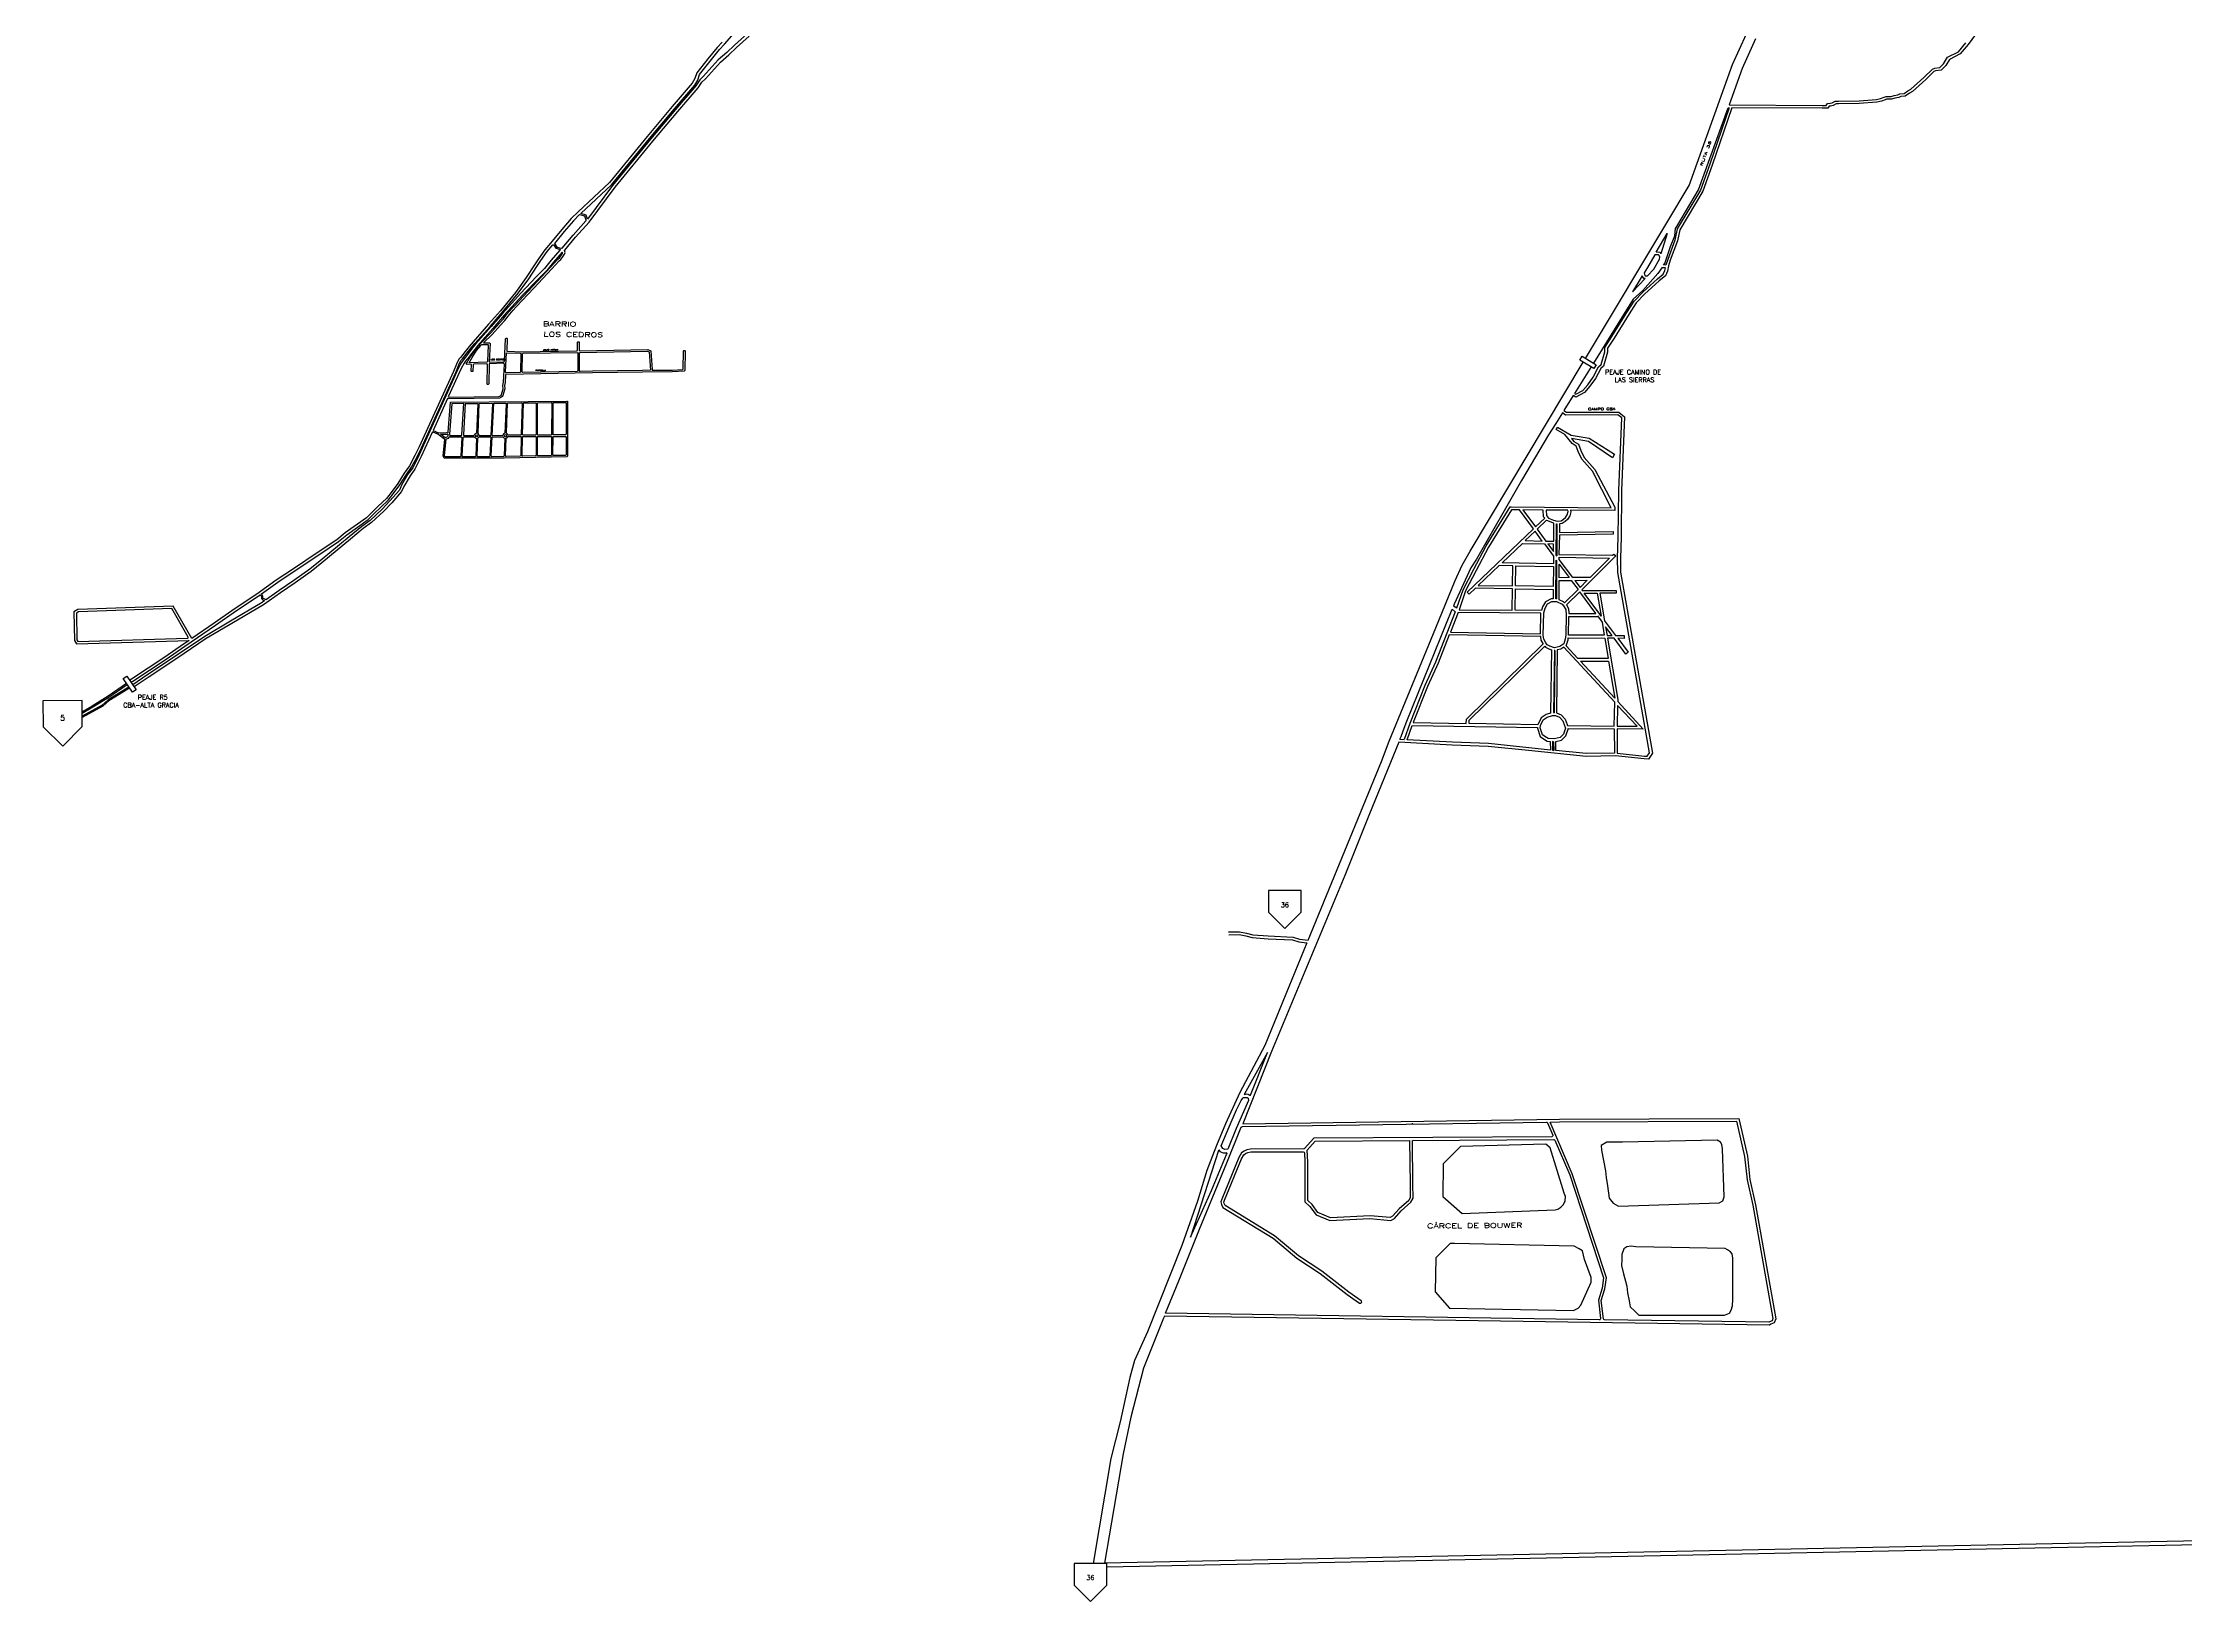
# Model space of a CAD drawing. Header units: millimetres. Extents: x 4374322 to 4409026, y 6503580 to 6534206.
# Drawn here: x 4376753 to 4385931, y 6507418 to 6514130 of the extents above; entities that cross this region are included whole.
import ezdxf
from ezdxf.enums import TextEntityAlignment as Align

# ---------------------------------------------------------------- set-up
doc = ezdxf.new("R2010")
doc.units = ezdxf.units.MM
for name, color, linetype in [('LINEA CALLE', 252, 'Continuous'), ('NOMBRE BARRIO', 8, 'Continuous'), ('NOMBRE CALLE', 252, 'Continuous')]:
    doc.layers.add(name, color=color, linetype=linetype)
doc.styles.add('ROMANS', font='romans')

msp = doc.modelspace()

# ---------------------------------------------------------------- linework, layer by layer
at = {"layer": 'LINEA CALLE', "transparency": 33554687}
for points in [[(4383361.8, 6512777.7), (4383507, 6513020), (4383582, 6513145), (4383715, 6513366), (4383806, 6513519), (4383992, 6514037), (4384051, 6514169), (4384148, 6514304), (4384370, 6514548), (4384562, 6514756), (4384626, 6514826), (4384655, 6514870), (4384800, 6515092), (4385224, 6515776.8), (4385177.4, 6515811.6), (4385097, 6515822.3), (4384962.3, 6515849.4), (4384934.4, 6515854.1)], [(4385052, 6514193), (4385000.4, 6514122.5), (4384966.6, 6514082.4), (4384920.6, 6514058.9), (4384905.6, 6514032.7), (4384885.6, 6514012.7), (4384861.1, 6514009.3), (4384854.7, 6514006.7), (4384819.2, 6513972.3), (4384763, 6513921.1), (4384749.3, 6513913.7), (4384731.3, 6513901.4), (4384712.2, 6513899.3), (4384703.6, 6513895.5), (4384686.9, 6513892.3), (4384672.8, 6513888), (4384651.9, 6513888), (4384645.1, 6513885.7), (4384629.6, 6513879.5), (4384609.7, 6513875.1), (4384534.5, 6513870), (4384445.1, 6513868), (4384435, 6513868), (4384423.2, 6513861.6), (4384411.8, 6513859.1), (4384405, 6513858.5), (4384399.7, 6513850), (4384375, 6513850), (4383989.2, 6513851.9), (4383904.4, 6513606.3), (4383864, 6513494.3), (4383765.4, 6513329), (4383755.6, 6513281.9), (4383724.7, 6513199.2), (4383716.7, 6513174.2), (4383716.7, 6513174.2), (4383712.6, 6513151.8), (4383704, 6513132.1), (4383677.2, 6513110.6), (4383614.7, 6513053.1), (4383578.7, 6513016.1), (4383548.3, 6512968.2), (4383484.3, 6512865.1), (4383456, 6512821.7), (4383456, 6512804.4), (4383438.6, 6512744.6), (4383426.7, 6512734.9), (4383404.4, 6512691.3), (4383380.6, 6512658.1), (4383356.9, 6512631.2), (4383320.6, 6512611.9), (4383308.4, 6512618.2), (4383269, 6512555.1), (4383280, 6512547), (4383504, 6512548), (4383529, 6512528), (4383516, 6512212), (4383514, 6512012), (4383511, 6511921), (4383512, 6511862), (4383649, 6511086), (4383632, 6511060), (4383613, 6511062), (4383490, 6511074), (4383364, 6511072), (4383118, 6511097), (4382945, 6511115), (4382791, 6511121), (4382562.1, 6511133.6), (4382437, 6510826), (4382331, 6510562), (4382017, 6509808), (4381893, 6509498), (4383250, 6509518), (4384018, 6509521), (4384055, 6509359), (4384066, 6509259), (4384090, 6509151), (4384177, 6508662), (4384170, 6508645), (4384156, 6508639), (4384150, 6508635), (4381557.7, 6508674), (4381554, 6508665), (4381491, 6508508), (4381468, 6508450), (4381414, 6508241), (4381381, 6508084), (4381300.4, 6507614.5)], [(4379662.7, 6514133.4), (4379641.9, 6514110), (4379601, 6514060.8), (4379554, 6514001.8), (4379546.6, 6513977.1), (4379535.1, 6513956.8), (4379448.6, 6513856.6), (4379341.5, 6513728.6), (4379179.7, 6513531.6), (4379045.6, 6513406.4), (4379015.7, 6513377.2), (4378976.4, 6513330.5), (4378934.4, 6513279.7), (4378927.3, 6513271.2), (4378903.5, 6513243.2), (4378876.5, 6513204.2), (4378858.5, 6513178.5), (4378823.7, 6513125.1), (4378777.4, 6513060.8), (4378713.3, 6512981.7), (4378661.8, 6512924.6), (4378596, 6512848.9), (4378579.1, 6512829.4), (4378562.2, 6512807), (4378542.2, 6512781.8), (4378535, 6512774), (4378525.3, 6512753.5), (4378512.5, 6512721), (4378365, 6512398.9), (4378347, 6512361.1), (4378323.5, 6512317.2), (4378301.2, 6512285.6), (4378273.8, 6512241.6), (4378248.8, 6512209.4), (4378224.9, 6512177.8), (4378189.7, 6512144.2), (4378166.3, 6512121.3), (4378139.7, 6512094.7), (4378048.4, 6512029.6), (4378012.4, 6512000.5), (4377928.1, 6511944), (4377826.8, 6511876.1), (4377752.2, 6511827.1), (4377669.1, 6511767.3), (4377576.7, 6511705.6), (4377486.4, 6511643.3), (4377390.6, 6511577.2), (4377311.2, 6511715.8), (4376902.1, 6511702.2), (4376886.1, 6511691.7), (4376888.2, 6511569.4), (4376896.4, 6511554.1), (4377379, 6511569.2), (4377379.1, 6511569.2), (4377355.6, 6511553), (4377275.2, 6511496.8), (4377132.6, 6511403.6), (4377125, 6511398.5)], [(4378640.8, 6512844.7), (4378678, 6512880.3), (4378712.8, 6512920.8), (4378732.1, 6512940.6), (4378746.1, 6512959.4), (4378767.5, 6512984.5), (4378780.6, 6512998), (4378856.7, 6513078.5), (4378932.6, 6513161.3), (4378964.7, 6513196), (4378971.3, 6513202.2), (4378982, 6513216.1), (4378988, 6513224.8), (4378989.7, 6513231.1), (4378988.1, 6513240.4), (4378987.8, 6513241.3), (4378988.3, 6513241.9), (4379034.5, 6513296.7), (4379093.3, 6513362.2), (4379204, 6513511.3), (4379365.9, 6513708.4), (4379472.7, 6513836.1), (4379560.1, 6513937.3), (4379576.5, 6513961.9), (4379591.5, 6513975.6), (4379655.4, 6514047.6), (4379692, 6514078.1), (4379724.9, 6514109.7), (4379778.6, 6514158.2)], [(4379085.5, 6513373.9), (4379079.9, 6513391.8), (4379057.3, 6513399.1), (4379189.3, 6513521.8), (4379189.3, 6513521.8), (4379351.9, 6513719.6), (4379458.9, 6513847.5), (4379546, 6513948.4), (4379558.6, 6513970.7), (4379566, 6513994.8), (4379611.4, 6514051.9), (4379652.1, 6514100.8), (4379672.9, 6514124.1), (4379703.9, 6514159.4)], [(4379758.6, 6514158.1), (4379716, 6514119.5), (4379683.2, 6514088.1), (4379646.2, 6514057.2), (4379582.3, 6513985.1), (4379566.8, 6513971), (4379549.5, 6513945.3), (4379462.4, 6513844.5), (4379355.5, 6513716.6), (4379193.2, 6513519), (4379193.2, 6513519), (4379085.5, 6513373.9)], [(4384089.6, 6514146.8), (4384033.1, 6514020.5), (4383976.9, 6513864), (4384375, 6513862), (4384393, 6513862), (4384398, 6513870), (4384410, 6513871), (4384419, 6513873), (4384432, 6513880), (4384445, 6513880), (4384534, 6513882), (4384608, 6513887), (4384626, 6513891), (4384641, 6513897), (4384650, 6513900), (4384671, 6513900), (4384684, 6513904), (4384700, 6513907), (4384709, 6513911), (4384727, 6513913), (4384743, 6513924), (4384756, 6513931), (4384811, 6513981), (4384848, 6514017), (4384858, 6514021), (4384880, 6514024), (4384896, 6514040), (4384912, 6514068), (4384959, 6514092), (4384991, 6514130)], [(4383385.3, 6512741.4), (4383314.1, 6512627.3), (4383320, 6512624), (4383350, 6512640), (4383372, 6512665), (4383395, 6512697), (4383418, 6512742), (4383429, 6512751), (4383445, 6512806), (4383445, 6512825), (4383475, 6512871), (4383539, 6512974), (4383570, 6513023), (4383607, 6513061), (4383670, 6513119), (4383695, 6513139), (4383702, 6513155), (4383704, 6513166), (4383688.1, 6513165.4), (4383672, 6513141), (4383608, 6513069), (4383565.6, 6513031.6), (4383544.7, 6512996.8), (4383395.4, 6512757.6)], [(4383688.1, 6513165.4), (4383688.1, 6513165.4)], [(4381832.7, 6510320), (4381879.1, 6510321), (4381909.7, 6510314.7), (4381936, 6510307.9), (4382002.7, 6510303), (4382109.3, 6510297.9), (4382135.7, 6510288.8), (4382172.9, 6510284.4), (4382487, 6511051), (4382521, 6511138), (4382721, 6511623), (4382804, 6511826), (4382834, 6511892), (4382867, 6511952), (4383351.9, 6512761.2)], [(4378486.8, 6512606.2), (4378424.5, 6512468.5)], [(4378617.1, 6512455.2), (4378622.5, 6512584.9)], [(4378677.8, 6512448), (4378684.8, 6512585.6)], [(4378738.6, 6512456.7), (4378743.2, 6512586.3)], [(4378866.3, 6512593.6), (4378866.3, 6512593.7)], [(4378872.3, 6512593.7), (4378872.3, 6512593.7)], [(4379000.7, 6512589.1), (4379000.8, 6512589.1)], [(4378622.1, 6512447.7), (4378671.8, 6512448)], [(4378677.8, 6512448), (4378723.2, 6512448.2)], [(4378621.3, 6512441.7), (4378671.5, 6512442)], [(4378677.5, 6512442), (4378723.9, 6512442.3)], [(4383048, 6511699), (4383049.4, 6511790.6), (4382890.1, 6511793), (4382863.3, 6511767.3), (4382855, 6511776), (4383138.6, 6512047), (4383078.4, 6512128.8), (4383045.1, 6512129), (4382946.4, 6511969), (4382893.6, 6511869.4), (4382848.1, 6511781.3), (4382820.9, 6511700.9), (4383048, 6511699)], [(4383286, 6512127.4), (4383193, 6512128)], [(4383193, 6512128), (4383194, 6512104), (4383203, 6512093), (4383225, 6512085), (4383241, 6512080), (4383257, 6512082), (4383267, 6512089), (4383276, 6512096), (4383283, 6512108), (4383287, 6512121), (4383286, 6512127.3)], [(4383103.4, 6511996.8), (4383176.7, 6511995.1), (4383145.7, 6512037.2), (4383103.4, 6511996.8)], [(4383236.7, 6511933.8), (4383238, 6512068.4), (4383239, 6512068.1), (4383238.2, 6511931.8)], [(4383224.4, 6511898), (4383004.1, 6511901.8), (4383091.1, 6511985), (4383185.7, 6511982.9), (4383224.7, 6511929.9), (4383224.4, 6511898)], [(4383238.1, 6511911.7), (4383237.1, 6511748), (4383235, 6511748), (4383236.5, 6511913.8)], [(4383236.5, 6511913.8), (4383238.1, 6511911.7)], [(4383236.7, 6511933.8), (4383238.2, 6511931.8)], [(4382991.7, 6511890), (4382902.5, 6511804.8), (4383049.6, 6511802.6), (4383051, 6511889), (4382991.7, 6511890)], [(4383223.5, 6511800), (4383061.6, 6511802.4), (4383063, 6511888.8), (4383224.3, 6511886)], [(4383224.3, 6511886), (4383223.5, 6511800)], [(4383292.1, 6511838.3), (4383249.3, 6511838), (4383249.4, 6511896.3), (4383292.1, 6511838.3)], [(4383315.7, 6511826.5), (4383369.4, 6511826.9)], [(4383315.7, 6511826.5), (4383338.2, 6511795.9)], [(4383369.4, 6511826.9), (4383338.2, 6511795.9)], [(4383060, 6511698.8), (4383061.4, 6511790.4), (4383223.4, 6511788)], [(4383223.4, 6511788), (4383223, 6511748), (4383213.9, 6511748), (4383190.2, 6511734.8), (4383177.9, 6511712.7), (4383173.1, 6511698), (4383060, 6511698.9)], [(4383181, 6511592), (4383183, 6511688), (4383189, 6511708), (4383199, 6511726), (4383217, 6511736), (4383238, 6511736), (4383261, 6511724), (4383268, 6511718), (4383277, 6511702), (4383279, 6511678), (4383277, 6511593), (4383275, 6511574), (4383269, 6511554), (4383252, 6511543), (4383229, 6511538), (4383209, 6511544), (4383198, 6511550), (4383192, 6511559), (4383183, 6511574), (4383181, 6511592)], [(4382566.9, 6511145.4), (4382572, 6511158), (4382581, 6511182), (4382596, 6511223), (4382790.7, 6511703.4), (4382804, 6511692), (4382719, 6511476), (4382674, 6511376), (4382609, 6511213), (4382584.6, 6511144.4)], [(4383413, 6511674), (4383432.7, 6511647.7), (4383442.1, 6511591), (4383289, 6511592.2), (4383290.9, 6511672), (4383414.5, 6511672)], [(4383169.6, 6511586), (4382777.9, 6511592.9), (4382730.1, 6511471.3), (4382685, 6511371.3), (4382623.5, 6511217)], [(4382623.5, 6511217), (4382851.1, 6511213.2), (4382852, 6511232), (4383180, 6511555), (4383179.7, 6511556.2), (4383171.4, 6511570.1), (4383169.6, 6511586)], [(4383157.7, 6511208.1), (4382863.1, 6511213), (4382863.8, 6511226.8), (4383186.9, 6511545), (4383189.7, 6511540.9), (4383204.4, 6511532.9), (4383216, 6511529.4), (4383212, 6511258), (4383192.6, 6511251.9), (4383171.5, 6511237), (4383157.3, 6511207.3)], [(4383284, 6511204), (4383485.2, 6511202), (4383486.9, 6511304.3), (4383269, 6511539.7), (4383256.7, 6511531.7), (4383241, 6511528.3), (4383237.1, 6511258.3), (4383257, 6511250.1), (4383274.3, 6511231.5), (4383283.3, 6511209.1), (4383285, 6511204)], [(4383228.5, 6511525.6), (4383224, 6511259.7)], [(4383230.9, 6511526.1), (4383227.1, 6511259.5)], [(4383230.9, 6511526.1), (4383228.5, 6511525.6), (4383227.9, 6511525.8)], [(4383486.9, 6511321.3), (4383340.6, 6511480), (4383460.6, 6511480), (4383486.9, 6511321.3)], [(4377111.4, 6511384.4), (4377032.2, 6511330.7), (4376963.8, 6511288), (4376921, 6511263.3)], [(4376921.1, 6511257.9), (4376966.2, 6511283.9), (4377034.8, 6511326.7), (4377114, 6511380.4)], [(4377121.3, 6511369.5), (4377114.6, 6511364.9), (4377032, 6511314), (4377006.6, 6511291.7), (4376921.2, 6511244.8)], [(4377124, 6511365.5), (4377117.1, 6511360.9), (4377034.9, 6511310.2), (4377009.3, 6511287.8), (4376921.3, 6511239.4)], [(4383224, 6511259.7), (4383227.1, 6511259.5)], [(4383169, 6511204), (4383181, 6511229), (4383198, 6511241), (4383220, 6511248), (4383233, 6511247), (4383250, 6511240), (4383264, 6511225), (4383272, 6511205), (4383276, 6511193), (4383267, 6511167), (4383253, 6511153), (4383228, 6511147), (4383202, 6511149), (4383188, 6511158), (4383177, 6511165), (4383168, 6511194), (4383169, 6511204)], [(4383288.3, 6511192), (4383484.9, 6511190), (4383486, 6511085.9), (4383364.5, 6511084), (4383235, 6511097.2), (4383235, 6511136.3), (4383259.1, 6511142.1), (4383277.4, 6511160.5), (4383288.7, 6511192.9)], [(4382566.9, 6511145.4), (4382584.6, 6511144.4)], [(4383225.1, 6511135.2), (4383220.1, 6511135.6)], [(4383220.1, 6511135.6), (4383220.9, 6511098.6)], [(4383220.9, 6511098.6), (4383225.9, 6511098.1)], [(4383225.1, 6511135.2), (4383225.9, 6511098.1)], [(4381833, 6510308), (4381878, 6510309), (4381907, 6510303), (4381934, 6510296), (4382002, 6510291), (4382107, 6510286), (4382133, 6510277), (4382168.2, 6510272.9), (4381988, 6509833), (4381881, 6509632), (4381820, 6509498), (4381781, 6509405), (4381740, 6509297), (4381700, 6509166), (4381633, 6508977), (4381485, 6508607), (4381430, 6508483), (4381410, 6508411), (4381368, 6508220), (4381328, 6508063), (4381252.4, 6507613.5)], [(4381926, 6509621), (4381999, 6509803), (4381900, 6509624), (4381911, 6509626), (4381917, 6509625), (4381923, 6509621), (4381926, 6509621)], [(4381887, 6509597), (4381893, 6509607), (4381896, 6509611), (4381905, 6509611), (4381912, 6509610), (4381916, 6509607), (4381918, 6509598), (4381912, 6509585), (4381865, 6509477), (4381830, 6509389), (4381817, 6509387), (4381808, 6509392), (4381801, 6509403), (4381835, 6509485), (4381867, 6509557), (4381887, 6509597)], [(4382619.1, 6509501.2), (4382619.2, 6509496.8)], [(4383447.4, 6509296.2), (4383450.2, 6509267.3), (4383455.7, 6509231.4), (4383462.6, 6509179.1), (4383480.5, 6509158.4), (4383502.6, 6509144.7), (4383934.2, 6509159.8), (4383949.4, 6509168.1), (4383956.3, 6509184.6), (4383948, 6509391.2), (4383945.3, 6509409.1), (4383939.9, 6509419.3), (4383925.6, 6509427.5), (4383520.6, 6509419.4), (4383474.1, 6509419.4), (4383453.6, 6509419.4), (4383453.6, 6509419.4), (4383429, 6509404.4), (4383430.4, 6509385.2), (4383447.4, 6509296.2)], [(4381821, 6509372), (4381811, 6509372), (4381797, 6509377), (4381794, 6509385), (4381790, 6509384), (4381670, 6509012), (4381760, 6509212), (4381824, 6509366), (4381826, 6509371), (4381823, 6509374), (4381821, 6509372)], [(4383191.8, 6509410.2), (4382826.8, 6509400.7), (4382752.2, 6509326.2), (4382750.6, 6509186.7), (4382833.1, 6509113.8), (4383231.5, 6509129.7), (4383243.1, 6509131.6), (4383256.4, 6509140.2), (4383267.4, 6509152.7), (4383274.4, 6509168.3), (4383276, 6509186.3), (4383270.5, 6509201.1), (4383210.8, 6509395.5), (4383191.8, 6509410.2)], [(4383313.3, 6508973.4), (4382800, 6508985.3), (4382781.4, 6508984.4), (4382731.6, 6508934.7), (4382720.9, 6508923), (4382717, 6508777.4), (4382779.5, 6508707.2), (4383310.3, 6508697.5), (4383330.8, 6508707.2), (4383341.6, 6508719.9), (4383385.5, 6508819.3), (4383385.5, 6508839.8), (4383358.1, 6508916.8), (4383348.4, 6508952.9), (4383334.7, 6508962.6), (4383313.3, 6508973.4)], [(4383960.5, 6508963.7), (4383577.1, 6508971.2), (4383556.8, 6508973.3), (4383538.6, 6508971.2), (4383525.8, 6508961.6), (4383525.8, 6508961.6), (4383517.3, 6508937.1), (4383517.3, 6508915.7), (4383516.2, 6508890.1), (4383524.8, 6508854.9), (4383533.3, 6508824), (4383539.4, 6508802.1), (4383541.8, 6508773.8), (4383548.3, 6508738.6), (4383553.6, 6508713), (4383571.7, 6508696), (4383590.6, 6508678.2), (4383957.3, 6508678.2), (4383977.9, 6508685.7), (4383985.8, 6508699.9), (4383991.1, 6508717.7), (4383992.6, 6508745.6), (4383993.1, 6508922), (4383990.5, 6508940.4), (4383983.2, 6508948.8), (4383970.4, 6508958), (4383960.5, 6508963.7)], [(4386272.8, 6507717.1), (4381300.4, 6507614.5)], [(4386112.8, 6507417.9), (4386263.6, 6507699.9), (4381310.5, 6507597.3)]]:
    msp.add_lwpolyline(points, dxfattribs=at)
for points in [[(4383696.1, 6513177.6), (4383701, 6513185), (4383726, 6513257), (4383744, 6513303), (4383747.4, 6513334), (4383753, 6513343.3), (4383846.2, 6513500), (4383972.6, 6513852), (4383977.6, 6513852), (4383894, 6513610), (4383854, 6513499), (4383755, 6513333), (4383745, 6513285), (4383714, 6513202), (4383705.4, 6513177), (4383700.6, 6513178.2)], [(4383665, 6513233), (4383711, 6513313), (4383684.9, 6513226), (4383684.9, 6513226), (4383681.3, 6513231.4), (4383665, 6513233)], [(4383613.3, 6513144.7), (4383614, 6513137), (4383618, 6513131), (4383625, 6513131), (4383627.7, 6513131.2), (4383655, 6513160), (4383678, 6513203), (4383680.4, 6513211.1), (4383677, 6513218), (4383675, 6513221), (4383665, 6513222), (4383658.6, 6513222), (4383627, 6513167)], [(4383563, 6513063), (4383617.1, 6513120), (4383612.1, 6513120), (4383604.8, 6513130.9), (4383604.8, 6513130.9)], [(4383346.8, 6512786.6), (4383407.4, 6512750.5), (4383397.6, 6512734.1), (4383337, 6512770.1)], [(4383499.8, 6511307.4), (4383609, 6511189), (4383496.9, 6511189.9), (4383497, 6511085.4), (4383614.2, 6511073.9), (4383626, 6511072.7), (4383635.4, 6511087.2), (4383500, 6511860.9), (4383499, 6511921.1), (4383502, 6512012.3), (4383504, 6512212.3), (4383516.8, 6512522.4), (4383499.8, 6512536), (4383276.1, 6512535), (4383262.6, 6512544.9), (4383234, 6512499), (4383203.5, 6512450.1), (4383088, 6512255), (4382894, 6511918), (4382871, 6511880), (4382799, 6511724), (4382796.4, 6511717.6), (4382811, 6511709), (4382837, 6511786), (4382883, 6511875), (4382936, 6511975), (4383039, 6512142), (4383043, 6512141), (4383472, 6512138), (4383392.1, 6512294.1), (4383346, 6512346.2), (4383329.9, 6512378.4), (4383322, 6512402), (4383304.3, 6512412.6), (4383272.5, 6512451.2), (4383272.5, 6512451.2), (4383235.9, 6512472.6), (4383242, 6512483), (4383300, 6512449), (4383377, 6512436), (4383486, 6512367), (4383477, 6512351), (4383375, 6512421), (4383301, 6512434), (4383312, 6512422), (4383332, 6512410), (4383341, 6512383), (4383356, 6512353), (4383402, 6512301), (4383488, 6512140), (4383488, 6512126), (4383298, 6512127.3), (4383299.4, 6512120.4), (4383294.1, 6512103.1), (4383285.2, 6512088), (4383274.1, 6512079.3), (4383261.4, 6512070.5), (4383250, 6512069), (4383249.9, 6512032), (4383479.8, 6512036), (4383480, 6512024), (4383249.9, 6512020), (4383247.2, 6511938), (4383477, 6511934), (4383482.5, 6511939.5), (4383491, 6511931), (4383345.4, 6511786.1), (4383348, 6511783), (4383493, 6511783), (4383493, 6511771), (4383423.7, 6511771), (4383443.4, 6511653.4), (4383490.5, 6511590.4), (4383527.1, 6511590), (4383527, 6511578), (4383499.6, 6511578.3), (4383544.6, 6511518.2), (4383535, 6511511), (4383484.5, 6511578.5), (4383455.9, 6511578.9), (4383500, 6511316)], [(4378456, 6512452.7), (4378481.2, 6512453.6), (4378487.7, 6512450.9), (4378488.7, 6512449.8), (4378488, 6512447.6), (4378486.7, 6512440.9), (4378475.6, 6512437.7)], [(4383093.4, 6512128.7), (4383147.3, 6512055.3), (4383187.2, 6512093.4), (4383182.2, 6512099.5), (4383181, 6512128)], [(4383194.8, 6512084.1), (4383154.5, 6512045.6), (4383191.8, 6511994.8), (4383225.3, 6511994.1), (4383226, 6512072.1), (4383221.2, 6512073.6), (4383195.8, 6512082.8)], [(4383225.2, 6511982.1), (4383200.8, 6511982.6), (4383224.9, 6511949.9)], [(4383381.5, 6511839), (4383306.9, 6511838.4), (4383249.5, 6511916.5), (4383249.5, 6511926), (4383465.1, 6511922.1)], [(4383329.6, 6511787.3), (4383272.2, 6511730.2), (4383267.8, 6511734), (4383249, 6511743.8), (4383249.3, 6511826), (4383300.9, 6511826.4)], [(4383290.5, 6511684), (4383405.6, 6511684), (4383336.8, 6511777.5), (4383280, 6511721.1), (4383288.7, 6511705.6)], [(4383428.4, 6511673.5), (4383422.6, 6511681.2), (4383356.5, 6511771), (4383412.2, 6511771)], [(4382782.6, 6511604.8), (4383169.1, 6511598.1), (4383171, 6511686), (4382815.7, 6511689)], [(4383475.4, 6511590.6), (4383447.7, 6511627.6), (4383453.9, 6511590.9)], [(4383279.2, 6511546.3), (4383279.2, 6511546.3), (4383286.8, 6511571.6), (4383287.8, 6511580.9), (4383444.1, 6511579), (4383458.6, 6511492), (4383329.5, 6511492)], [(4377113, 6511416.5), (4377152.1, 6511357.9), (4377136.2, 6511347.2), (4377097.1, 6511405.8)], [(4383497.2, 6511201.9), (4383582.4, 6511201.1), (4383499.4, 6511290.8)], [(4382597, 6511143.7), (4382618.8, 6511205), (4383156.2, 6511196.1), (4383155.8, 6511192.8), (4383166.8, 6511157.2), (4383181.5, 6511147.9), (4383198.1, 6511137.3), (4383210.1, 6511136.3), (4383211.8, 6511099.5), (4383119.2, 6511108.9), (4382945.9, 6511127), (4382791.6, 6511133)], [(4382607.9, 6509426.3), (4382609.9, 6509239.1), (4382611.1, 6509182.5), (4382604.2, 6509169.6), (4382563.1, 6509133.8), (4382535.2, 6509101.9), (4382525.1, 6509095.6), (4382438.7, 6509103.4), (4382268.7, 6509095), (4382215.4, 6509117.3), (4382190, 6509151.8), (4382171.6, 6509169.3), (4382171.6, 6509335.5), (4382168.6, 6509385.3), (4382203.5, 6509423.7), (4382607.9, 6509426.3)]]:
    msp.add_lwpolyline(points, close=True, dxfattribs=at)
for points in [[(4378975, 6513249.5, 0.278309), (4378978, 6513250.5), (4379024.3, 6513305.4), (4379079.3, 6513366.7, 0.263939), (4379080, 6513369.6), (4379074.6, 6513386.8), (4379053.9, 6513393.4, 0.276966), (4379050.9, 6513392.7), (4379025.5, 6513367.9), (4378986.6, 6513321.6), (4378944.6, 6513270.8), (4378954.5, 6513254), (4378975, 6513249.5)], [(4377688.8, 6511768.8), (4377758.9, 6511819.3), (4377833.4, 6511868.2), (4377934.7, 6511936.2), (4378019.3, 6511992.9), (4378055.4, 6512022.1), (4378147.1, 6512087.4), (4378174.2, 6512114.5), (4378197.5, 6512137.4), (4378233.1, 6512171.4), (4378257.5, 6512203.5), (4378282.7, 6512236.1), (4378310.2, 6512280), (4378332.7, 6512312), (4378356.6, 6512356.6), (4378374.7, 6512394.6), (4378522.2, 6512717), (4378535.1, 6512749.5), (4378544, 6512768.5), (4378550.6, 6512775.5), (4378570.9, 6512801.1), (4378587.6, 6512823.3), (4378603.8, 6512842.1), (4378670.5, 6512916.4), (4378721, 6512973.9), (4378788.4, 6513056.9), (4378788.4, 6513056.9), (4378834.2, 6513118.7), (4378868.9, 6513172), (4378886.8, 6513197.6), (4378913.5, 6513236.2), (4378937, 6513263.8, -0.516097), (4378941.9, 6513263.4), (4378949.9, 6513249.8), (4378966.5, 6513246.2, -0.57097), (4378968.1, 6513241.3), (4378930.2, 6513198), (4378901.3, 6513163), (4378868.1, 6513128), (4378798.6, 6513055.9), (4378798.6, 6513055.9), (4378722.9, 6512972.1), (4378672.9, 6512913.9), (4378606.1, 6512838), (4378592.6, 6512821.6), (4378576.3, 6512800.7), (4378563.4, 6512783.5), (4378552.7, 6512769.8), (4378545.7, 6512759.6), (4378534, 6512736.9), (4378364.1, 6512361.7), (4378337.2, 6512309.3), (4378317, 6512281.2), (4378289.8, 6512234.7), (4378280, 6512213.2), (4378239.9, 6512166.8), (4378206.3, 6512131.5), (4378154.5, 6512083.6), (4378119.3, 6512057.9), (4378064.5, 6512012.9), (4377941, 6511910.6), (4377896.2, 6511874), (4377828.1, 6511825.7), (4377765.4, 6511782.9), (4377710.3, 6511744.1, -0.298462), (4377707, 6511744), (4377701.4, 6511747.4), (4377696.9, 6511748.8), (4377694.5, 6511751.5), (4377695.2, 6511759.4), (4377688.8, 6511768.8)], [(4378640.8, 6512844.7), (4378640.8, 6512844.7), (4378665.6, 6512844, -0.421023), (4378668.6, 6512840.9), (4378664.8, 6512765, 0.436841), (4378667.9, 6512761.9), (4378727.6, 6512763.5, 0.391223), (4378730.5, 6512766.4), (4378735.4, 6512861.4, -0.414214), (4378738.5, 6512864.2), (4378739.5, 6512864.2, -0.414214), (4378742.4, 6512861), (4378739.8, 6512811.5, 0.420223), (4378742.7, 6512808.4), (4378804.8, 6512806.4), (4379041, 6512810, 0.412316), (4379043.9, 6512813), (4379043.7, 6512846, -0.414306), (4379046.6, 6512849), (4379047.6, 6512849, -0.41412), (4379050.7, 6512846), (4379050.9, 6512813.1, 0.416113), (4379054, 6512810.2), (4379125.5, 6512811.3), (4379344.4, 6512815.6), (4379357.4, 6512810), (4379362.8, 6512729.5, 0.397543), (4379365.8, 6512726.7), (4379449.2, 6512727.5), (4379493.1, 6512729.6, 0.395003), (4379495.9, 6512732.5), (4379497.4, 6512809.2, -0.414214), (4379500.5, 6512812.1), (4379501.5, 6512812.1, -0.414214), (4379504.4, 6512809.1), (4379502.8, 6512725.8, -0.395003), (4379499.9, 6512722.9), (4379449.4, 6512720.5), (4379322.2, 6512719.3), (4379107.9, 6512715.3), (4378737.4, 6512709.4, 0.394655), (4378734.4, 6512706.6), (4378732.8, 6512675.1), (4378730.7, 6512661.6), (4378732.2, 6512646.8), (4378722.3, 6512614.6), (4378708.6, 6512607.3), (4378492.6, 6512604.3), (4378486.8, 6512606.2, 0.536431), (4378486.8, 6512606.2), (4378424.5, 6512468.5, 0.593548), (4378424.5, 6512468.5), (4378448.4, 6512458.5), (4378448.6, 6512458.3), (4378482.2, 6512459.6), (4378485, 6512458.5, 0.506096), (4378489.1, 6512461), (4378499.8, 6512589.6), (4378997.7, 6512595.1, -0.418307), (4379000.7, 6512592.1), (4379000, 6512359.2, -0.407364), (4378997.1, 6512356.2), (4378729.3, 6512350.7), (4378471.9, 6512350.2), (4378467.5, 6512359.6), (4378474.7, 6512430.8), (4378445.3, 6512453.2), (4378424.7, 6512461.9, 0.406005), (4378420.8, 6512460.4), (4378373.9, 6512356.7), (4378346.4, 6512303.2), (4378325.9, 6512274.6), (4378299.4, 6512229.4), (4378289.1, 6512206.8), (4378247.6, 6512158.8), (4378213.5, 6512123), (4378160.9, 6512074.4), (4378125.4, 6512048.4), (4378070.9, 6512003.7), (4377947.4, 6511901.4), (4377902.2, 6511864.4), (4377833.6, 6511815.8), (4377771, 6511773), (4377698.5, 6511722), (4377561.8, 6511641.6), (4377452.1, 6511576.8), (4377327.4, 6511492.1), (4377204.6, 6511410.3), (4377144.4, 6511369.6)], [(4378658.3, 6512837.2, -0.421023), (4378661.2, 6512834.1), (4378657.8, 6512764.4, -0.391942), (4378654.9, 6512761.5), (4378578.4, 6512759.1), (4378591.3, 6512782.2), (4378610.1, 6512810.9), (4378628.8, 6512833.2, -0.259443), (4378633.7, 6512837.8), (4378658.3, 6512837.2)], [(4378739.3, 6512801.5), (4378797.7, 6512799.6, -0.410064), (4378800.7, 6512796.6), (4378799.4, 6512720.3, -0.404677), (4378796.4, 6512717.3), (4378738.1, 6512716.4, -0.434075), (4378735.1, 6512719.6), (4378739.3, 6512801.5)], [(4379044, 6512803), (4379044.7, 6512724.2, -0.412088), (4379041.7, 6512721.2), (4378809.5, 6512717.6, -0.423684), (4378806.4, 6512720.6), (4378807.7, 6512796.6, -0.405032), (4378810.6, 6512799.5), (4379044, 6512803)], [(4379356, 6512726.6), (4379322.1, 6512726.3), (4379107.8, 6512722.3), (4379054.7, 6512721.4, -0.416341), (4379051.7, 6512724.4), (4379051.1, 6512800.1, -0.412317), (4379054, 6512803.2), (4379125.7, 6512804.3), (4379343, 6512808.6), (4379350.7, 6512805.3), (4379356, 6512726.6)], [(4378556.2, 6512584.2), (4378505.3, 6512583.6), (4378494.5, 6512453.6, 0.201473), (4378495.2, 6512451.4), (4378495.4, 6512451.1), (4378495.4, 6512451, 0.513766), (4378498.3, 6512447), (4378545.1, 6512447.3, 0.395187), (4378548.1, 6512450.1), (4378556.2, 6512584.2)], [(4378562.2, 6512584.3), (4378554.2, 6512450.5, 0.433499), (4378557.2, 6512447.3), (4378601.1, 6512447.6)], [(4378562.2, 6512584.3), (4378613.4, 6512584.8, -0.429861), (4378616.4, 6512581.7), (4378611.1, 6512456.7)], [(4378622.5, 6512584.9), (4378675.6, 6512585.5, -0.432305), (4378678.6, 6512582.4), (4378671.8, 6512448)], [(4378684.8, 6512585.6), (4378734.1, 6512586.2, -0.428052), (4378737.1, 6512583.1), (4378732.6, 6512457.4)], [(4378743.2, 6512586.3), (4378802.7, 6512586.9, -0.425234), (4378805.7, 6512583.8), (4378802.2, 6512451.6, -0.404891), (4378799.2, 6512448.7), (4378745.2, 6512448.4)], [(4378811.8, 6512587), (4378863.3, 6512587.6, -0.418322), (4378866.3, 6512584.6), (4378865.9, 6512452, -0.411737), (4378862.9, 6512449), (4378811.3, 6512448.7, -0.423598), (4378808.2, 6512451.8), (4378811.8, 6512587)], [(4378872.3, 6512587.7), (4378930.6, 6512588.3, -0.420068), (4378933.6, 6512585.3), (4378932.4, 6512452.4, -0.410001), (4378929.4, 6512449.4), (4378874.9, 6512449.1, -0.416695), (4378871.9, 6512452.1), (4378872.3, 6512587.7)], [(4378939.6, 6512588.4), (4378991.6, 6512589, -0.418307), (4378994.7, 6512586), (4378994.3, 6512452.7, -0.411752), (4378991.3, 6512449.7), (4378941.5, 6512449.5, -0.418439), (4378938.4, 6512452.5), (4378939.6, 6512588.4)], [(4378542.7, 6512359.1, -0.396158), (4378539.7, 6512356.3), (4378475.7, 6512356.2), (4378473.6, 6512360.7), (4378481, 6512433), (4378491.9, 6512436.2), (4378492.4, 6512438.5, -0.359585), (4378495.3, 6512441), (4378544.4, 6512441.3, -0.433499), (4378547.4, 6512438.1), (4378542.7, 6512359.1)], [(4378610.2, 6512435.5), (4378607, 6512359.3, -0.401319), (4378604, 6512356.4), (4378551.7, 6512356.3, -0.432503), (4378548.7, 6512359.5), (4378553.4, 6512438.5, -0.395187), (4378556.4, 6512441.3), (4378602, 6512441.6)], [(4378671.5, 6512442), (4378667.4, 6512359.4, -0.398927), (4378664.4, 6512356.6), (4378616, 6512356.5, -0.427227), (4378613, 6512359.6), (4378616.3, 6512436.5)], [(4378731.8, 6512435.6), (4378729.1, 6512359.6, -0.403093), (4378726.1, 6512356.7), (4378676.4, 6512356.6, -0.429667), (4378673.4, 6512359.8), (4378677.5, 6512442)], [(4378744.6, 6512442.4), (4378798.9, 6512442.7, -0.423598), (4378801.9, 6512439.6), (4378799.8, 6512361, -0.400523), (4378796.9, 6512358.1), (4378738.1, 6512356.9, -0.430862), (4378735.1, 6512360), (4378737.8, 6512435.9)], [(4378862.9, 6512443, -0.416695), (4378865.9, 6512440), (4378865.7, 6512362.5, -0.407349), (4378862.7, 6512359.5), (4378808.9, 6512358.4, -0.428038), (4378805.8, 6512361.4), (4378808, 6512442.7), (4378862.9, 6512443)], [(4378929.3, 6512443.4, -0.418439), (4378932.3, 6512440.4), (4378931.6, 6512363.8, -0.405618), (4378928.7, 6512360.8), (4378874.7, 6512359.7, -0.421112), (4378871.7, 6512362.7), (4378871.9, 6512443.1), (4378929.3, 6512443.4)], [(4378991.2, 6512443.7, -0.416679), (4378994.3, 6512440.7), (4378994, 6512365.1, -0.407364), (4378991.1, 6512362.1), (4378940.7, 6512361.1, -0.422862), (4378937.6, 6512364.1), (4378938.4, 6512443.4), (4378991.2, 6512443.7)], [(4377130.9, 6511390), (4377138.4, 6511395.1), (4377281.1, 6511488.3), (4377361.6, 6511544.6), (4377492.4, 6511634.8), (4377582.6, 6511697.1), (4377675.2, 6511758.9), (4377681.7, 6511763.6, -0.420571), (4377685.9, 6511762.9), (4377689.6, 6511757.5), (4377688.9, 6511749.2), (4377693.5, 6511744), (4377698.7, 6511742.4), (4377699.8, 6511741.7, -0.540284), (4377700, 6511736.7), (4377692.6, 6511731.4), (4377556.3, 6511651.3), (4377446.3, 6511586.4), (4377321.3, 6511501.4), (4377198.6, 6511419.6), (4377138.3, 6511378.9)], [(4377305.5, 6511705.6), (4376905.3, 6511692.3), (4376896.2, 6511686.3), (4376898.1, 6511572), (4376902.3, 6511564.3), (4377372.9, 6511579.1, 0.565801), (4377375.5, 6511583.5), (4377305.5, 6511705.6)], [(4381562.5, 6508685.9), (4381619, 6508825), (4381708, 6509047), (4381825, 6509330), (4381887, 6509483, -0.301532), (4381891.5, 6509486.1), (4383194.3, 6509505.2, -0.304754), (4383198.9, 6509502.1), (4383221.4, 6509449.3, -0.535426), (4383216.8, 6509442.3), (4382198.1, 6509435.6), (4382158.5, 6509391.9, -0.210548), (4382154.8, 6509390.3), (4381926.5, 6509389.5), (4381910.8, 6509386.5), (4381898.8, 6509380.6), (4381888.5, 6509373.7), (4381877, 6509353.5), (4381803.6, 6509175.1), (4381800, 6509163.5), (4381801.6, 6509152.6), (4381807.9, 6509138.7), (4382023, 6509008.1), (4382124.3, 6508922.6), (4382225.2, 6508855.9), (4382340.4, 6508766.8), (4382379.7, 6508739), (4382394, 6508729.4, 0.414214), (4382400.9, 6508730.7), (4382402, 6508732.4, 0.414214), (4382400.6, 6508739.3), (4382386.5, 6508748.8), (4382347.5, 6508776.4), (4382232.2, 6508865.7), (4382131.5, 6508932.2), (4382030, 6509017.9), (4381817.3, 6509147), (4381813.3, 6509156), (4381812.2, 6509162.6), (4381814.9, 6509171), (4381887.8, 6509348.2), (4381897.6, 6509365.3), (4381904.9, 6509370.2), (4381914.6, 6509375.1), (4381927.6, 6509377.5), (4382152.3, 6509378.3, -0.398106), (4382157.3, 6509373.6), (4382159.6, 6509335.1), (4382159.6, 6509164.1), (4382181, 6509143.8), (4382207.7, 6509107.5), (4382266.6, 6509082.9), (4382438.4, 6509091.4), (4382528.1, 6509083.2), (4382543.1, 6509092.7), (4382571.6, 6509125.3), (4382613.7, 6509162), (4382623.2, 6509179.6), (4382621.9, 6509239.3), (4382619.9, 6509426.4)], [(4382619.9, 6509426.4), (4383226.1, 6509430.4, -0.302548), (4383230.8, 6509427.3), (4383293.9, 6509278.9), (4383439, 6508837.1), (4383432.7, 6508792.9), (4383417.2, 6508742.1), (4383425.9, 6508663.5, -0.451564), (4383420.9, 6508658), (4381562.5, 6508685.9)], [(4383210.6, 6509505.4), (4383250.1, 6509506), (4384008.4, 6509509), (4384043.1, 6509357), (4384054.1, 6509257), (4384078.2, 6509148.6), (4384164.6, 6508663.3), (4384160.8, 6508654.1), (4384150.3, 6508649.6), (4384146.4, 6508647.1), (4383443, 6508657.6, -0.377824), (4383438.1, 6508662.1), (4383429.4, 6508741), (4383444.4, 6508790.3), (4383451.3, 6508838.2), (4383305.1, 6509283.1), (4383210.6, 6509505.4)]]:
    msp.add_lwpolyline(points, format="xyb", dxfattribs=at)
msp.add_lwpolyline([(4378566.9, 6512769.6), (4378561.8, 6512764.3), (4378557.7, 6512757.8), (4378545, 6512734.6), (4378489.7, 6512612.6, 0.630179), (4378489.7, 6512612.6), (4378493.7, 6512611.4), (4378706.9, 6512614.3), (4378716.5, 6512619.4), (4378725.1, 6512647.5), (4378723.6, 6512661.8), (4378725.8, 6512675.8), (4378729.8, 6512753.5, 0.437842), (4378726.7, 6512756.6), (4378667.3, 6512755, 0.400261), (4378664.4, 6512752), (4378662.8, 6512669, -0.414214), (4378659.7, 6512666), (4378658.7, 6512666.1, -0.414214), (4378655.8, 6512669.1), (4378657.4, 6512751.5, 0.428306), (4378654.3, 6512754.6), (4378599, 6512753, 0.395012), (4378596.1, 6512750.1), (4378595.1, 6512724.1, -0.414214), (4378592, 6512721.2), (4378591, 6512721.3, -0.414214), (4378588.1, 6512724.4), (4378589.1, 6512749.5, 0.43368), (4378586, 6512752.6), (4378570.7, 6512752, -0.290523), (4378566.2, 6512754.1), (4378569, 6512758.9), (4378574.8, 6512768.9), (4378582.9, 6512783.6), (4378607.5, 6512817.1), (4378626.5, 6512840.8), (4378631.6, 6512845.2), (4378672.4, 6512887.3), (4378707, 6512927.5), (4378725.9, 6512947), (4378739.5, 6512965.3), (4378761.6, 6512991.2), (4378775, 6513005.1), (4378851, 6513085.4), (4378926.9, 6513168.1), (4378959.4, 6513203.2), (4378965.4, 6513208.9), (4378975, 6513221.4), (4378979.1, 6513227.3), (4378978.4, 6513231.5), (4378977.9, 6513232.8), (4378940.2, 6513189.7), (4378911.2, 6513154.6), (4378877.8, 6513119.4), (4378806.9, 6513048.3), (4378731, 6512964.6), (4378680.7, 6512906.3), (4378614.9, 6512831.4), (4378601.4, 6512814.5), (4378585.1, 6512793.7), (4378572.2, 6512776.5)], format="xyb", close=True, dxfattribs=at)
for centre, radius in [((4378611.6, 6512446.1), 4.63), ((4378734.2, 6512446.4), 5.14)]:
    msp.add_circle(centre, radius, dxfattribs=at)
for centre, radius, start, end in [((4378611.6, 6512446.1), 10.6, 92.51224, 171.91868), ((4378611.6, 6512446.1), 10.6, 8.71371, 59.003), ((4378734.2, 6512446.4), 11.1, 98.48378, 170.55808), ((4378734.2, 6512446.4), 11.1, 10.07431, 67.09666), ((4378611.6, 6512446.1), 10.6, 205.04074, 262.66757), ((4378611.6, 6512446.1), 10.6, 296.1768, 335.59165), ((4378734.2, 6512446.4), 11.1, 201.98936, 257.39631), ((4378734.2, 6512446.4), 11.1, 288.78343, 338.64303)]:
    msp.add_arc(centre, radius, start, end, dxfattribs=at)
at = {"layer": 'NOMBRE CALLE', "transparency": 33554687}
for p, q in [((4376920.5, 6511311.8), (4376752.7, 6511310)), ((4376752.7, 6511310), (4376753.9, 6511198.6)), ((4376921.7, 6511200.4), (4376920.5, 6511311.8)), ((4376753.9, 6511198.6), (4376838.7, 6511115.6)), ((4376838.7, 6511115.6), (4376921.7, 6511200.4)), ((4382003.5, 6510497), (4382003.5, 6510404.1)), ((4382143.4, 6510497), (4382003.5, 6510497)), ((4382143.4, 6510404.1), (4382143.4, 6510497)), ((4382003.5, 6510404.1), (4382073.5, 6510334.2)), ((4382073.5, 6510334.2), (4382143.4, 6510404.1)), ((4381170.7, 6507614.2), (4381170.7, 6507521.3)), ((4381310.5, 6507614.2), (4381170.7, 6507614.2)), ((4381310.5, 6507521.3), (4381310.5, 6507614.2)), ((4381170.7, 6507521.3), (4381240.6, 6507451.4)), ((4381240.6, 6507451.4), (4381310.5, 6507521.3))]:
    msp.add_line(p, q, dxfattribs=at)

# ---------------------------------------------------------------- texts
at = {"layer": 'LINEA CALLE', "transparency": 33554687, "insert": (4383426.6, 6512729), "char_height": 20, "attachment_point": 1, "style": 'ROMANS'}
msp.add_mtext_dynamic_manual_height_columns('\\pi18.613;PEAJE CAMINO DE \\P\\pi60.518;LAS SIERRAS', width=307.702, gutter_width=2771.7, heights=[0], dxfattribs=at)
at = {"layer": 'NOMBRE BARRIO', "transparency": 33554687, "style": 'ROMANS', "width": 1.5}
for s, rotation, p in [('BARRIO', 359.37719, (4378895.1, 6512915.9)), ('LOS CEDROS', 359.37719, (4378897.3, 6512871.3)), ('CÁRCEL DE BOUWER', 0.43553, (4382683, 6509050))]:
    msp.add_text(s, height=20, rotation=rotation, dxfattribs=at).set_placement(p)
at = {"layer": 'NOMBRE BARRIO', "transparency": 33554687, "insert": (4377076, 6511335.5), "char_height": 20, "attachment_point": 1, "style": 'ROMANS'}
msp.add_mtext_dynamic_manual_height_columns('\\pi83.375;PEAJE R5 \\P\\pi20.994;CBA-ALTA GRACIA', width=307.702, gutter_width=2771.7, heights=[0], dxfattribs=at)
at = {"layer": 'NOMBRE CALLE', "transparency": 33554687, "style": 'ROMANS'}
for s, height, rotation, width, p in [('RUTA 36', 10, 70.24814, 2, (4383862.4, 6513600.5)), ('JULIO ANTUN', 5, 359.98147, 1.5, (4378895.4, 6512811.8)), ('LOS CEDROS', 5, 359.98147, 1.5, (4378670.2, 6512770.4)), ('RAFAELLI', 5, 359.98147, 1.5, (4378863.4, 6512724.3)), ('CAMPO CBA', 10, 0.50184, 1.5, (4383372.6, 6512555.6))]:
    msp.add_text(s, height=height, rotation=rotation, dxfattribs=dict(at, width=width)).set_placement(p)
msp.add_text('5', height=24, rotation=0.60981, dxfattribs=at).set_placement((4376837.4, 6511237.5), align=Align.MIDDLE)
for p in [(4382073.5, 6510435.7), (4381240.6, 6507552.9)]:
    msp.add_text('36', height=20, dxfattribs=at).set_placement(p, align=Align.MIDDLE)

doc.saveas('drawing.dxf')
